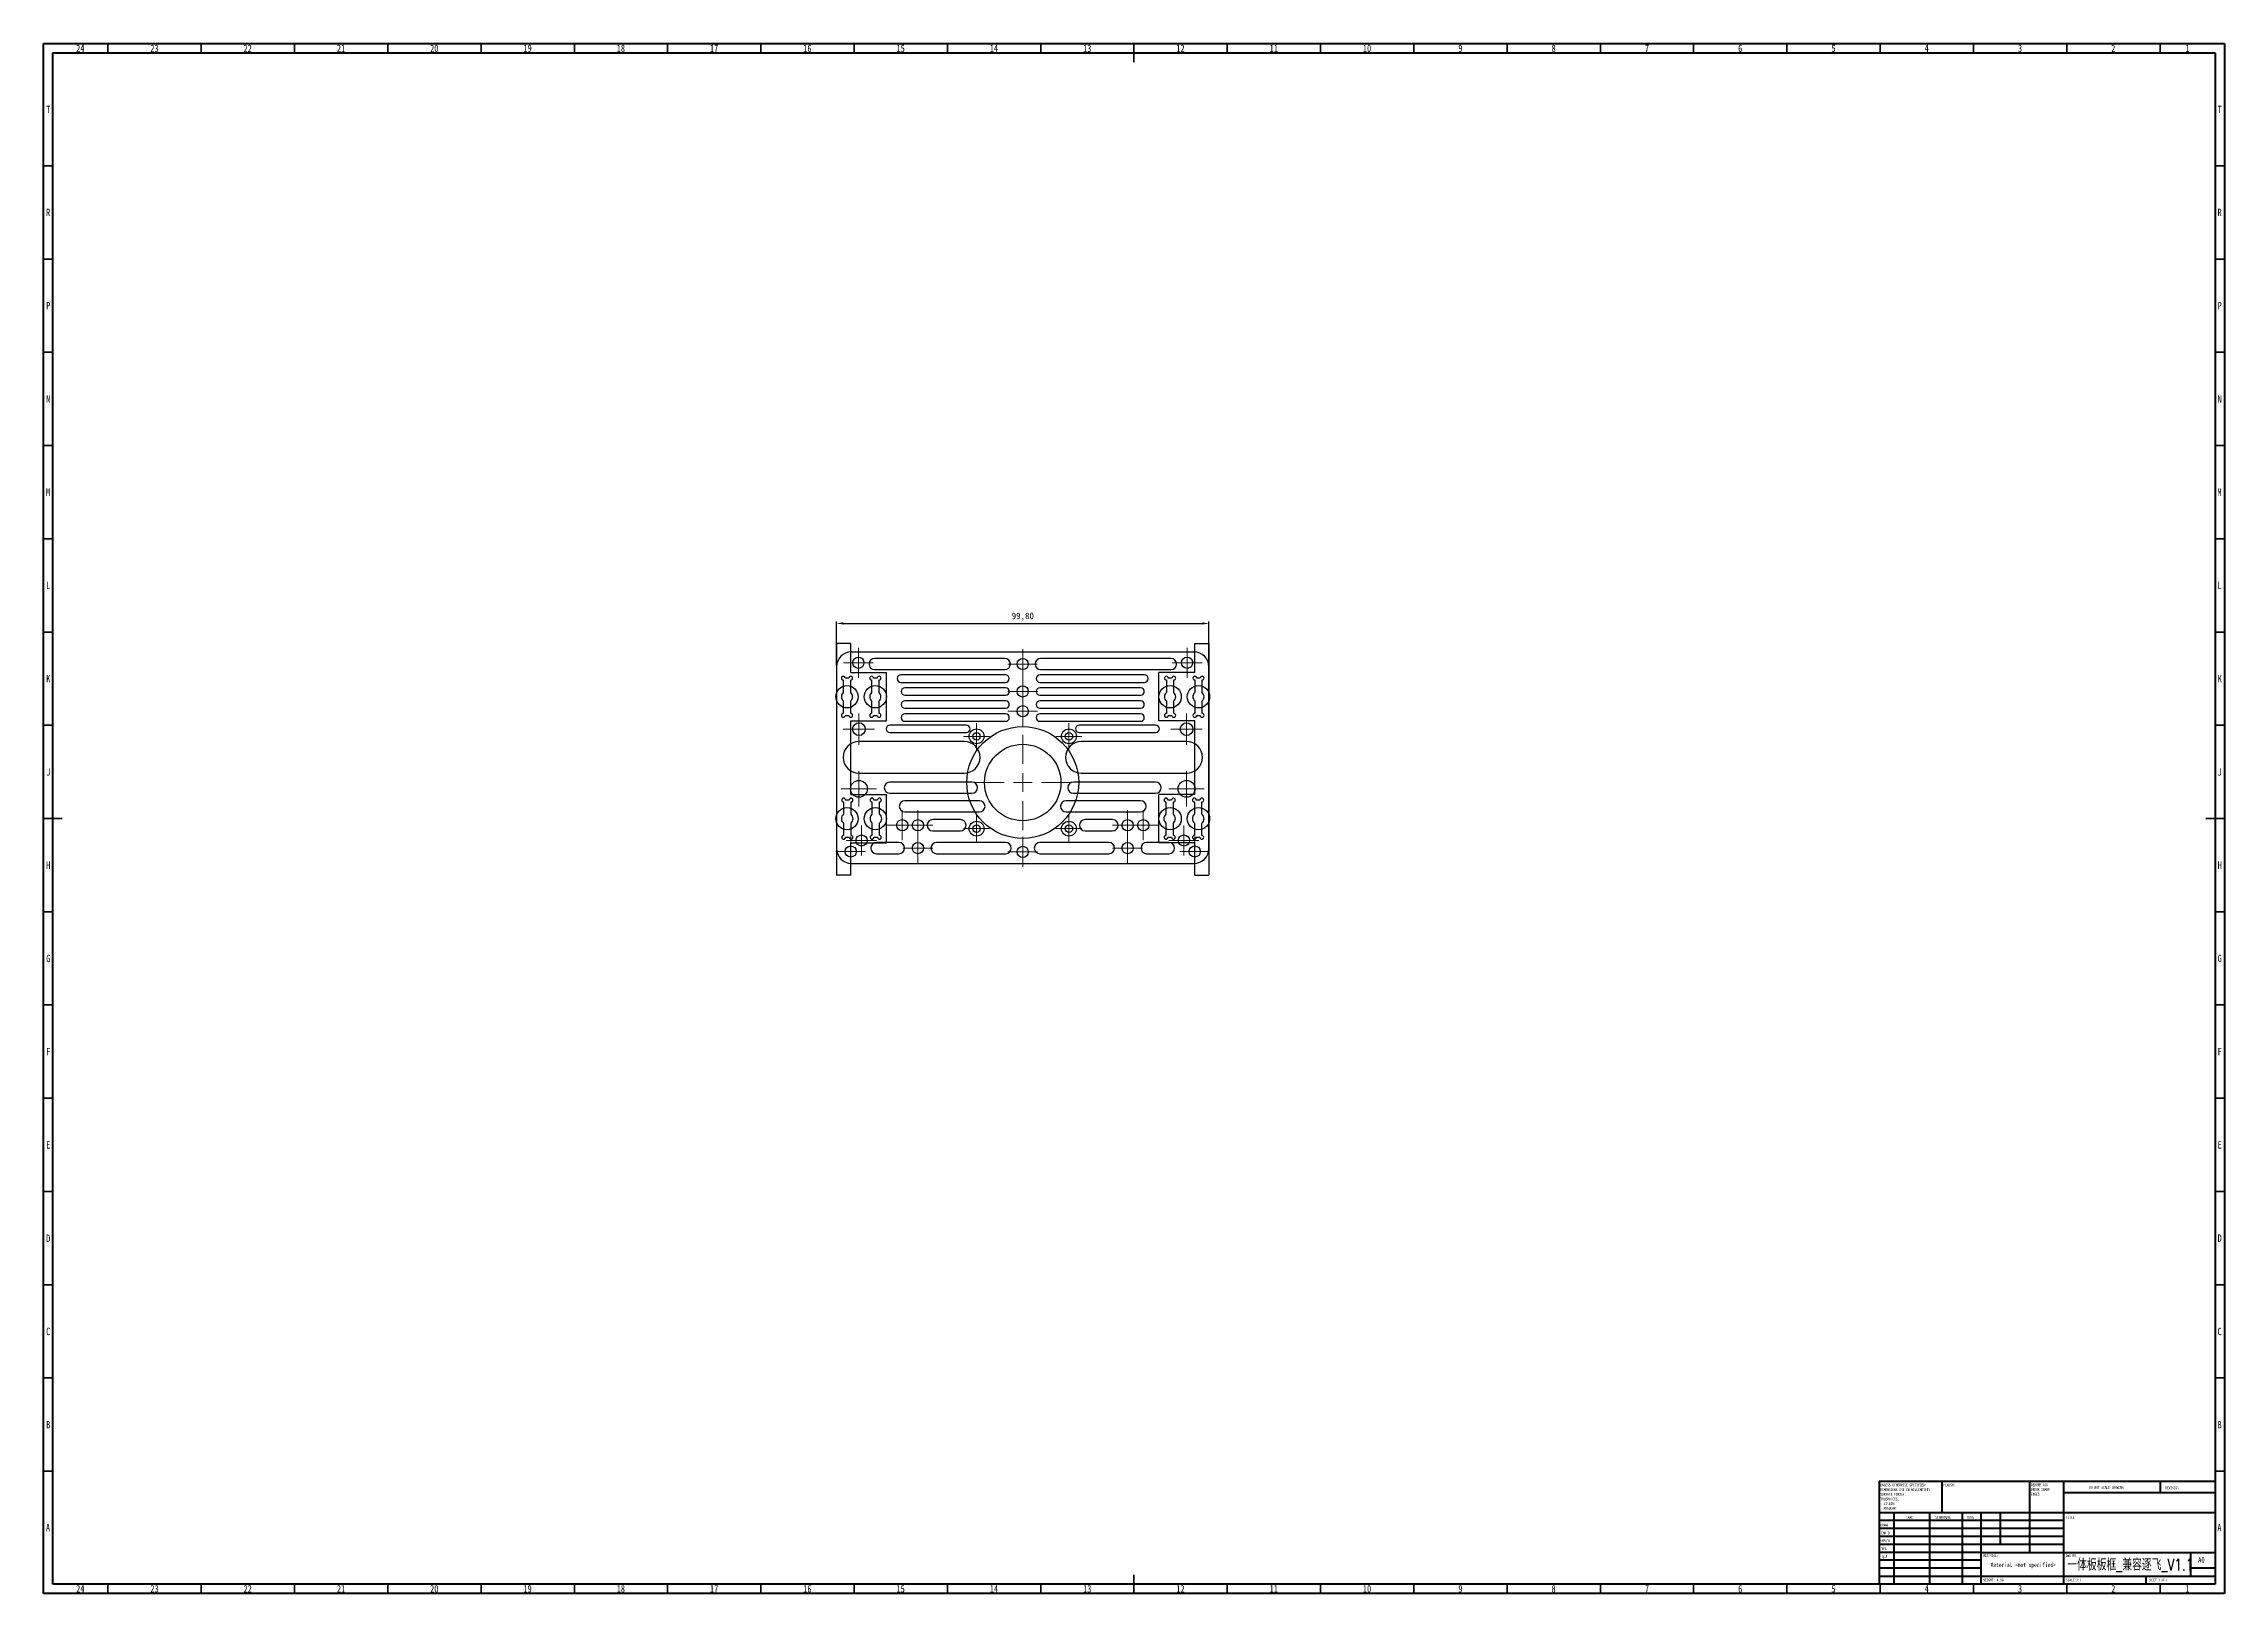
# Model space of a CAD drawing. Header units: millimetres. Extents: x 15 to 1184, y 5 to 836.
import ezdxf

# ---------------------------------------------------------------- set-up
doc = ezdxf.new("R2010")
doc.units = ezdxf.units.MM
doc.header["$PDSIZE"] = -1
for name, color, linetype in [('FORMAT', 4, 'Continuous'), ('功能孔', 60, 'Continuous'), ('功能孔FORMAT', 4, 'Continuous'), ('孔', 50, 'Continuous'), ('安装槽', 40, 'Continuous'), ('标注', 8, 'Continuous'), ('框', 30, 'Continuous'), ('槽', 180, 'Continuous'), ('禁止区', 1, 'Continuous')]:
    doc.layers.add(name, color=color, linetype=linetype)
doc.styles.add('SLDTEXTSTYLE0', font='TXT', dxfattribs={"width": 0.75})
doc.styles.add('SLDTEXTSTYLE1', font='TXT', dxfattribs={"width": 0.686449})
doc.styles.add('SLDTEXTSTYLE2', font='TXT', dxfattribs={"width": 0.6875})
doc.styles.add('SLDTEXTSTYLE3', font='TXT', dxfattribs={"width": 0.75, "bigfont": 'bigfont'})
doc.dimstyles.new('ISO-25', dxfattribs={"dimtxt": 2.5, "dimasz": 2.5, "dimexe": 1.25, "dimexo": 0.625, "dimtad": 1, "dimtxsty": 'Standard', "dimcen": 2.5, "dimadec": 0, "dimazin": 0, "dimtfac": 1, "dimtmove": 0, "dimatfit": 3, "dimfxl": 1, "dimarcsym": 0})

# ---------------------------------------------------------------- blocks, each defined once
blk = doc.blocks.new('SW_NOTE_0')
at = {"color": 0, "linetype": 'Continuous', "lineweight": 0, "char_height": 1.5, "attachment_point": 1, "style": 'SLDTEXTSTYLE0'}
for s, insert in [('UNLESS OTHERWISE SPECIFIED:', (0, 1.9)), ('TOLERANCES:', (0, -5.6)), ('DIMENSIONS ARE IN MILLIMETERS', (0, -0.6)), ('SURFACE FINISH:', (0, -3.1)), ('ANGULAR:', (1.7, -10.6)), ('LINEAR:', (1.7, -8.1))]:
    blk.add_mtext(s, dxfattribs=dict(at, insert=insert))
blk = doc.blocks.new('SW_NOTE_0_1')
at = {"color": 0, "linetype": 'Continuous', "lineweight": 0, "char_height": 1.5, "attachment_point": 1, "style": 'SLDTEXTSTYLE0'}
for s, insert in [('DEBURR AND', (0, 1.9)), ('BREAK SHARP', (0, -0.6)), ('EDGES', (0, -3.1))]:
    blk.add_mtext(s, dxfattribs=dict(at, insert=insert))
blk = doc.blocks.new('SW_CENTERMARKSYMBOL_0')
at = {"color": 0, "linetype": 'Continuous', "lineweight": 18}
for p, q in [((0, 10), (0, 25.5)), ((-10, 0), (-25.5, 0)), ((0, 0), (-5, 0)), ((0, 0), (0, 5)), ((0, 0), (0, -5)), ((0, 0), (5, 0)), ((10, 0), (25.5, 0)), ((0, -10), (0, -25.5))]:
    blk.add_line(p, q, dxfattribs=at)
blk = doc.blocks.new('SW_CENTERMARKSYMBOL_1')
at = {"color": 0, "linetype": 'Continuous', "lineweight": 18}
for p, q in [((-5, 0), (-7, 0)), ((0, 0), (-5, 0)), ((0, 5), (0, 7)), ((0, 0), (0, 5)), ((0, 0), (0, -5)), ((0, 0), (5, 0)), ((5, 0), (7, 0)), ((0, -5), (0, -7))]:
    blk.add_line(p, q, dxfattribs=at)
blk = doc.blocks.new('SW_CENTERMARKSYMBOL_2')
at = {"color": 0, "linetype": 'Continuous', "lineweight": 18}
for p, q in [((-5, 0), (-7, 0)), ((0, 0), (-5, 0)), ((0, 5), (0, 7)), ((0, 0), (0, 5)), ((0, 0), (0, -5)), ((0, 0), (5, 0)), ((5, 0), (7, 0)), ((0, -5), (0, -7))]:
    blk.add_line(p, q, dxfattribs=at)
blk = doc.blocks.new('SW_CENTERMARKSYMBOL_3')
at = {"color": 0, "linetype": 'Continuous', "lineweight": 18}
for p, q in [((-5, 0), (-7, 0)), ((0, 0), (-5, 0)), ((0, 5), (0, 7)), ((0, 0), (0, 5)), ((0, 0), (0, -5)), ((0, 0), (5, 0)), ((5, 0), (7, 0)), ((0, -5), (0, -7))]:
    blk.add_line(p, q, dxfattribs=at)
blk = doc.blocks.new('SW_CENTERMARKSYMBOL_4')
at = {"color": 0, "linetype": 'Continuous', "lineweight": 18}
for p, q in [((-5, 0), (-7, 0)), ((0, 0), (-5, 0)), ((0, 5), (0, 7)), ((0, 0), (0, 5)), ((0, 0), (0, -5)), ((0, 0), (5, 0)), ((5, 0), (7, 0)), ((0, -5), (0, -7))]:
    blk.add_line(p, q, dxfattribs=at)
blk = doc.blocks.new('SW_CENTERMARKSYMBOL_5')
at = {"color": 0, "linetype": 'Continuous', "lineweight": 18}
for p, q in [((-5, 0), (-8, 0)), ((0, 0), (-5, 0)), ((0, 5), (0, 8)), ((0, 0), (0, 5)), ((0, 0), (0, -5)), ((0, 0), (5, 0)), ((5, 0), (8, 0)), ((0, -5), (0, -8))]:
    blk.add_line(p, q, dxfattribs=at)
blk = doc.blocks.new('SW_CENTERMARKSYMBOL_6')
at = {"color": 0, "linetype": 'Continuous', "lineweight": 18}
for p, q in [((-5, 0), (-8, 0)), ((0, 0), (-5, 0)), ((0, 5), (0, 8)), ((0, 0), (0, 5)), ((0, 0), (0, -5)), ((0, 0), (5, 0)), ((5, 0), (8, 0)), ((0, -5), (0, -8))]:
    blk.add_line(p, q, dxfattribs=at)
blk = doc.blocks.new('SW_CENTERMARKSYMBOL_7')
at = {"color": 0, "linetype": 'Continuous', "lineweight": 18}
for p, q in [((-5, 0), (-8, 0)), ((0, 0), (-5, 0)), ((0, 5), (0, 8)), ((0, 0), (0, 5)), ((0, 0), (0, -5)), ((0, 0), (5, 0)), ((5, 0), (8, 0)), ((0, -5), (0, -8))]:
    blk.add_line(p, q, dxfattribs=at)
blk = doc.blocks.new('SW_CENTERMARKSYMBOL_8')
at = {"color": 0, "linetype": 'Continuous', "lineweight": 18}
for p, q in [((-5, 0), (-8, 0)), ((0, 0), (-5, 0)), ((0, 5), (0, 8)), ((0, 0), (0, 5)), ((0, 0), (0, -5)), ((0, 0), (5, 0)), ((5, 0), (8, 0)), ((0, -5), (0, -8))]:
    blk.add_line(p, q, dxfattribs=at)
blk = doc.blocks.new('SW_CENTERMARKSYMBOL_9')
at = {"color": 0, "linetype": 'Continuous', "lineweight": 18}
for p, q in [((-5, 0), (-8, 0)), ((0, 0), (-5, 0)), ((0, 5), (0, 8)), ((0, 0), (0, 5)), ((0, 0), (0, -5)), ((0, 0), (5, 0)), ((5, 0), (8, 0)), ((0, -5), (0, -8))]:
    blk.add_line(p, q, dxfattribs=at)
blk = doc.blocks.new('SW_CENTERMARKSYMBOL_10')
at = {"color": 0, "linetype": 'Continuous', "lineweight": 18}
for p, q in [((-5, 0), (-8, 0)), ((0, 0), (-5, 0)), ((0, 5), (0, 8)), ((0, 0), (0, 5)), ((0, 0), (0, -5)), ((0, 0), (5, 0)), ((5, 0), (8, 0)), ((0, -5), (0, -8))]:
    blk.add_line(p, q, dxfattribs=at)
blk = doc.blocks.new('SW_CENTERMARKSYMBOL_11')
at = {"color": 0, "linetype": 'Continuous', "lineweight": 18}
for p, q in [((-5, 0), (-8, 0)), ((0, 0), (-5, 0)), ((0, 5), (0, 8)), ((0, 0), (0, 5)), ((0, 0), (0, -5)), ((0, 0), (5, 0)), ((5, 0), (8, 0)), ((0, -5), (0, -8))]:
    blk.add_line(p, q, dxfattribs=at)
blk = doc.blocks.new('SW_CENTERMARKSYMBOL_12')
at = {"color": 0, "linetype": 'Continuous', "lineweight": 18}
for p, q in [((-5, 0), (-8, 0)), ((0, 0), (-5, 0)), ((0, 5), (0, 8)), ((0, 0), (0, 5)), ((0, 0), (0, -5)), ((0, 0), (5, 0)), ((5, 0), (8, 0)), ((0, -5), (0, -8))]:
    blk.add_line(p, q, dxfattribs=at)
blk = doc.blocks.new('SW_CENTERMARKSYMBOL_13')
at = {"color": 0, "linetype": 'Continuous', "lineweight": 18}
for p, q in [((-5, 0), (-8, 0)), ((0, 0), (-5, 0)), ((0, 5), (0, 8)), ((0, 0), (0, 5)), ((0, 0), (0, -5)), ((0, 0), (5, 0)), ((5, 0), (8, 0)), ((0, -5), (0, -8))]:
    blk.add_line(p, q, dxfattribs=at)
blk = doc.blocks.new('SW_CENTERMARKSYMBOL_14')
at = {"color": 0, "linetype": 'Continuous', "lineweight": 18}
for p, q in [((-5, 0), (-8, 0)), ((0, 0), (-5, 0)), ((0, 5), (0, 8)), ((0, 0), (0, 5)), ((0, 0), (0, -5)), ((0, 0), (5, 0)), ((5, 0), (8, 0)), ((0, -5), (0, -8))]:
    blk.add_line(p, q, dxfattribs=at)
blk = doc.blocks.new('SW_CENTERMARKSYMBOL_15')
at = {"color": 0, "linetype": 'Continuous', "lineweight": 18}
for p, q in [((-5, 0), (-9.5, 0)), ((0, 0), (-5, 0)), ((0, 5), (0, 9.5)), ((0, 0), (0, 5)), ((0, 0), (0, -5)), ((0, 0), (5, 0)), ((5, 0), (9.5, 0)), ((0, -5), (0, -9.5))]:
    blk.add_line(p, q, dxfattribs=at)
blk = doc.blocks.new('SW_CENTERMARKSYMBOL_16')
at = {"color": 0, "linetype": 'Continuous', "lineweight": 18}
for p, q in [((-5, 0), (-9.5, 0)), ((0, 0), (-5, 0)), ((0, 5), (0, 9.5)), ((0, 0), (0, 5)), ((0, 0), (0, -5)), ((0, 0), (5, 0)), ((5, 0), (9.5, 0)), ((0, -5), (0, -9.5))]:
    blk.add_line(p, q, dxfattribs=at)
blk = doc.blocks.new('SW_CENTERMARKSYMBOL_17')
at = {"color": 0, "linetype": 'Continuous', "lineweight": 18}
for p, q in [((-5, 0), (-8, 0)), ((0, 0), (-5, 0)), ((0, 5), (0, 8)), ((0, 0), (0, 5)), ((0, 0), (0, -5)), ((0, 0), (5, 0)), ((5, 0), (8, 0)), ((0, -5), (0, -8))]:
    blk.add_line(p, q, dxfattribs=at)
blk = doc.blocks.new('SW_CENTERMARKSYMBOL_18')
at = {"color": 0, "linetype": 'Continuous', "lineweight": 18}
for p, q in [((-5, 0), (-8, 0)), ((0, 0), (-5, 0)), ((0, 5), (0, 8)), ((0, 0), (0, 5)), ((0, 0), (0, -5)), ((0, 0), (5, 0)), ((5, 0), (8, 0)), ((0, -5), (0, -8))]:
    blk.add_line(p, q, dxfattribs=at)
blk = doc.blocks.new('SW_CENTERMARKSYMBOL_19')
at = {"color": 0, "linetype": 'Continuous', "lineweight": 18}
for p, q in [((-5, 0), (-8, 0)), ((0, 0), (-5, 0)), ((0, 5), (0, 8)), ((0, 0), (0, 5)), ((0, 0), (0, -5)), ((0, 0), (5, 0)), ((5, 0), (8, 0)), ((0, -5), (0, -8))]:
    blk.add_line(p, q, dxfattribs=at)
blk = doc.blocks.new('SW_CENTERMARKSYMBOL_20')
at = {"color": 0, "linetype": 'Continuous', "lineweight": 18}
for p, q in [((-5, 0), (-8, 0)), ((0, 0), (-5, 0)), ((0, 5), (0, 8)), ((0, 0), (0, 5)), ((0, 0), (0, -5)), ((0, 0), (5, 0)), ((5, 0), (8, 0)), ((0, -5), (0, -8))]:
    blk.add_line(p, q, dxfattribs=at)
blk = doc.blocks.new('SW_CENTERMARKSYMBOL_21')
at = {"color": 0, "linetype": 'Continuous', "lineweight": 18}
for p, q in [((-5, 0), (-8, 0)), ((0, 0), (-5, 0)), ((0, 5), (0, 8)), ((0, 0), (0, 5)), ((0, 0), (0, -5)), ((0, 0), (5, 0)), ((5, 0), (8, 0)), ((0, -5), (0, -8))]:
    blk.add_line(p, q, dxfattribs=at)
blk = doc.blocks.new('SW_CENTERMARKSYMBOL_22')
at = {"color": 0, "linetype": 'Continuous', "lineweight": 18}
for p, q in [((-5, 0), (-8.4, 0)), ((0, 0), (-5, 0)), ((0, 5), (0, 8.4)), ((0, 0), (0, 5)), ((0, 0), (0, -5)), ((0, 0), (5, 0)), ((5, 0), (8.4, 0)), ((0, -5), (0, -8.4))]:
    blk.add_line(p, q, dxfattribs=at)
blk = doc.blocks.new('SW_CENTERMARKSYMBOL_23')
at = {"color": 0, "linetype": 'Continuous', "lineweight": 18}
for p, q in [((-5, 0), (-8.4, 0)), ((0, 0), (-5, 0)), ((0, 5), (0, 8.4)), ((0, 0), (0, 5)), ((0, 0), (0, -5)), ((0, 0), (5, 0)), ((5, 0), (8.4, 0)), ((0, -5), (0, -8.4))]:
    blk.add_line(p, q, dxfattribs=at)
blk = doc.blocks.new('SW_CENTERMARKSYMBOL_24')
at = {"color": 0, "linetype": 'Continuous', "lineweight": 18}
for p, q in [((-5, 0), (-8, 0)), ((0, 0), (-5, 0)), ((0, 5), (0, 8)), ((0, 0), (0, 5)), ((0, 0), (0, -5)), ((0, 0), (5, 0)), ((5, 0), (8, 0)), ((0, -5), (0, -8))]:
    blk.add_line(p, q, dxfattribs=at)
blk = doc.blocks.new('*D32')
at = {"layer": 'Defpoints', "color": 0, "transparency": 16777216}
for p in [(639.7, 525.1), (440.1, 501.8), (639.7, 501.8)]:
    blk.add_point(p, dxfattribs=at)
at = {"layer": '标注', "color": 0, "lineweight": -2, "transparency": 16777216}
for p, q in [((440.1, 502.8), (440.1, 526.1)), ((639.7, 502.8), (639.7, 526.1)), ((443.6, 525.1), (636.1, 525.1))]:
    blk.add_line(p, q, dxfattribs=at)
at = {"layer": '标注', "color": 0, "transparency": 16777216}
for points in [[(443.6, 525.7), (443.6, 524.5), (440.1, 525.1)], [(636.1, 525.7), (636.1, 524.5), (639.7, 525.1)]]:
    blk.add_solid(points, dxfattribs=at)
at = {"layer": '标注', "color": 0, "transparency": 16777216, "insert": (539.9, 528.7), "char_height": 3.5, "attachment_point": 5}
blk.add_mtext('99,80', dxfattribs=at)

msp = doc.modelspace()

# ---------------------------------------------------------------- linework, layer by layer
at = {"color": 7, "linetype": 'Continuous', "lineweight": 70}
for p, q in [((15, 5), (15, 836)), ((15, 836), (1184, 836)), ((20, 10), (20, 831)), ((20, 831), (1179, 831)), ((1179, 831), (1179, 10)), ((1184, 836), (1184, 5)), ((1184, 5), (15, 5)), ((1179, 10), (20, 10))]:
    msp.add_line(p, q, dxfattribs=at)
at = {"color": 7, "linetype": 'Continuous', "lineweight": 35}
for p, q in [((49.5, 831), (49.5, 836)), ((99.5, 831), (99.5, 836)), ((149.5, 831), (149.5, 836)), ((199.5, 831), (199.5, 836)), ((249.5, 831), (249.5, 836)), ((299.5, 831), (299.5, 836)), ((349.5, 831), (349.5, 836)), ((399.5, 831), (399.5, 836)), ((449.5, 831), (449.5, 836)), ((499.5, 831), (499.5, 836)), ((549.5, 831), (549.5, 836)), ((599.5, 836), (599.5, 826)), ((599.5, 831), (599.5, 836)), ((649.5, 831), (649.5, 836)), ((699.5, 831), (699.5, 836)), ((749.5, 831), (749.5, 836)), ((799.5, 831), (799.5, 836)), ((849.5, 831), (849.5, 836)), ((899.5, 831), (899.5, 836)), ((949.5, 831), (949.5, 836)), ((999.5, 831), (999.5, 836)), ((1049.5, 831), (1049.5, 836)), ((1099.5, 831), (1099.5, 836)), ((1149.5, 831), (1149.5, 836)), ((20, 770.5), (15, 770.5)), ((1179, 770.5), (1184, 770.5)), ((20, 720.5), (15, 720.5)), ((1179, 720.5), (1184, 720.5)), ((20, 670.5), (15, 670.5)), ((1179, 670.5), (1184, 670.5)), ((20, 620.5), (15, 620.5)), ((1179, 620.5), (1184, 620.5)), ((20, 570.5), (15, 570.5)), ((1179, 570.5), (1184, 570.5)), ((20, 520.5), (15, 520.5)), ((1179, 520.5), (1184, 520.5)), ((20, 470.5), (15, 470.5)), ((1179, 470.5), (1184, 470.5)), ((15, 420.5), (25, 420.5)), ((20, 420.5), (15, 420.5)), ((1184, 420.5), (1174, 420.5)), ((1179, 420.5), (1184, 420.5)), ((20, 370.5), (15, 370.5)), ((1179, 370.5), (1184, 370.5)), ((20, 320.5), (15, 320.5)), ((1179, 320.5), (1184, 320.5)), ((20, 270.5), (15, 270.5)), ((1179, 270.5), (1184, 270.5)), ((20, 220.5), (15, 220.5)), ((1179, 220.5), (1184, 220.5)), ((20, 170.5), (15, 170.5)), ((1179, 170.5), (1184, 170.5)), ((20, 120.5), (15, 120.5)), ((1179, 120.5), (1184, 120.5)), ((20, 70.5), (15, 70.5)), ((1179, 70.5), (1184, 70.5)), ((599.5, 5), (599.5, 15)), ((49.5, 10), (49.5, 5)), ((99.5, 10), (99.5, 5)), ((149.5, 10), (149.5, 5)), ((199.5, 10), (199.5, 5)), ((249.5, 10), (249.5, 5)), ((299.5, 10), (299.5, 5)), ((349.5, 10), (349.5, 5)), ((399.5, 10), (399.5, 5)), ((449.5, 10), (449.5, 5)), ((499.5, 10), (499.5, 5)), ((549.5, 10), (549.5, 5)), ((599.5, 10), (599.5, 5)), ((649.5, 10), (649.5, 5)), ((699.5, 10), (699.5, 5)), ((749.5, 10), (749.5, 5)), ((799.5, 10), (799.5, 5)), ((849.5, 10), (849.5, 5)), ((899.5, 10), (899.5, 5)), ((949.5, 10), (949.5, 5)), ((999.5, 10), (999.5, 5)), ((1049.5, 10), (1049.5, 5)), ((1099.5, 10), (1099.5, 5)), ((1149.5, 10), (1149.5, 5))]:
    msp.add_line(p, q, dxfattribs=at)
at = {"color": 7, "linetype": 'Continuous', "lineweight": 50}
for p, q in [((999, 65.25), (1179, 65.25)), ((999, 65.25), (999, 10)), ((1032.8, 48.25), (1032.8, 65.25)), ((1079.6, 65.25), (1079.6, 27)), ((1097.8, 65.25), (1097.8, 10)), ((1179, 58.875), (1097.8, 58.875)), ((1149.8, 58.875), (1149.8, 65.25)), ((1179, 48.25), (999, 48.25)), ((1006.8, 48.25), (1006.8, 10)), ((1025.991, 48.25), (1025.991, 10)), ((1043.399, 48.25), (1043.399, 10)), ((1053.6, 10), (1053.6, 48.25)), ((1064, 31.25), (1064, 48.25)), ((1097.8, 44), (999, 44)), ((1097.8, 39.75), (999, 39.75)), ((1097.8, 35.5), (999, 35.5)), ((1097.8, 31.25), (999, 31.25)), ((1053.6, 27), (999, 27)), ((1053.6, 27), (1179, 27)), ((1166, 14.25), (1166, 27)), ((1053.6, 22.75), (999, 22.75)), ((1053.6, 18.5), (999, 18.5)), ((999, 14.25), (1179, 14.25)), ((1142, 10), (1142, 14.25)), ((1179, 18.5), (1166, 18.5))]:
    msp.add_line(p, q, dxfattribs=at)
at = {"layer": '功能孔', "linetype": 'Continuous', "lineweight": 25}
for centre, radius in [((515.104, 464.548), 2), ((539.853, 439.799), 20.5), ((564.602, 464.548), 2), ((515.104, 415.05), 2), ((564.602, 415.05), 2)]:
    msp.add_circle(centre, radius, dxfattribs=at)
at = {"layer": '孔', "linetype": 'Continuous', "lineweight": 25}
for centre, radius in [((451.753, 504.005), 3), ((539.853, 503.305), 3), ((627.953, 504.005), 3), ((539.853, 488.605), 3), ((539.853, 478.005), 3), ((452.053, 468.405), 3.4), ((627.653, 468.405), 3.4), ((452.053, 436.405), 4.5), ((627.653, 436.405), 4.5), ((453.453, 408.705), 3), ((475.253, 416.905), 3), ((483.653, 416.905), 3), ((596.053, 416.905), 3), ((604.453, 416.905), 3), ((626.253, 408.705), 3), ((447.653, 402.805), 3), ((483.653, 404.605), 3), ((539.853, 402.605), 3), ((596.053, 404.605), 3), ((632.053, 402.805), 3)]:
    msp.add_circle(centre, radius, dxfattribs=at)
at = {"layer": '安装槽', "linetype": 'Continuous', "lineweight": 25}
for p, q in [((443.653, 494.805), (443.653, 488.041)), ((446.653, 495.805), (444.653, 495.805)), ((447.653, 488.041), (447.653, 494.805)), ((458.853, 494.799), (458.853, 488.035)), ((461.853, 495.799), (459.853, 495.799)), ((462.853, 488.035), (462.853, 494.799)), ((616.853, 494.799), (616.853, 488.035)), ((619.853, 495.799), (617.853, 495.799)), ((620.853, 488.035), (620.853, 494.799)), ((632.053, 494.805), (632.053, 488.041)), ((635.053, 495.805), (633.053, 495.805)), ((636.053, 488.041), (636.053, 494.805)), ((443.653, 483.568), (443.653, 476.805)), ((447.653, 476.805), (447.653, 483.568)), ((458.853, 483.562), (458.853, 476.799)), ((462.853, 476.799), (462.853, 483.562)), ((616.853, 483.562), (616.853, 476.799)), ((620.853, 476.799), (620.853, 483.562)), ((632.053, 483.568), (632.053, 476.805)), ((636.053, 476.805), (636.053, 483.568)), ((444.653, 475.805), (446.653, 475.805)), ((459.853, 475.799), (461.853, 475.799)), ((617.853, 475.799), (619.853, 475.799)), ((633.053, 475.805), (635.053, 475.805)), ((443.853, 429.405), (443.853, 422.805)), ((446.853, 430.405), (444.853, 430.405)), ((447.853, 422.805), (447.853, 429.405)), ((459.053, 429.405), (459.053, 422.805)), ((462.053, 430.405), (460.053, 430.405)), ((463.053, 422.805), (463.053, 429.405)), ((616.653, 429.405), (616.653, 422.805)), ((619.653, 430.405), (617.653, 430.405)), ((620.653, 422.805), (620.653, 429.405)), ((631.853, 429.405), (631.853, 422.805)), ((634.853, 430.405), (632.853, 430.405)), ((635.853, 422.805), (635.853, 429.405)), ((443.853, 418.005), (443.853, 411.405)), ((444.853, 410.405), (446.853, 410.405)), ((447.853, 411.405), (447.853, 418.005)), ((459.053, 418.005), (459.053, 411.405)), ((460.053, 410.405), (462.053, 410.405)), ((463.053, 411.405), (463.053, 418.005)), ((616.653, 418.005), (616.653, 411.405)), ((617.653, 410.405), (619.653, 410.405)), ((620.653, 411.405), (620.653, 418.005)), ((631.853, 418.005), (631.853, 411.405)), ((632.853, 410.405), (634.853, 410.405)), ((635.853, 411.405), (635.853, 418.005))]:
    msp.add_line(p, q, dxfattribs=at)
for centre, radius, start, end in [((443.653, 495.805), 1, 0, 270), ((447.653, 495.805), 1, 270, 180), ((458.853, 495.799), 1, 0, 270), ((462.853, 495.799), 1, 270, 180), ((616.853, 495.799), 1, 0, 270), ((620.853, 495.799), 1, 270, 180), ((632.053, 495.805), 1, 0, 270), ((636.053, 495.805), 1, 270, 180), ((445.653, 485.805), 3, 131.810315, 228.189685), ((445.653, 485.805), 3, 311.810315, 48.189685), ((460.853, 485.799), 3, 131.810315, 228.189685), ((460.853, 485.799), 3, 311.810315, 48.189685), ((618.853, 485.799), 3, 131.810315, 228.189685), ((618.853, 485.799), 3, 311.810315, 48.189685), ((634.053, 485.805), 3, 131.810315, 228.189685), ((634.053, 485.805), 3, 311.810315, 48.189685), ((443.653, 475.805), 1, 90, 0), ((447.653, 475.805), 1, 180, 90), ((458.853, 475.799), 1, 90, 0), ((462.853, 475.799), 1, 180, 90), ((616.853, 475.799), 1, 90, 0), ((620.853, 475.799), 1, 180, 90), ((632.053, 475.805), 1, 90, 0), ((636.053, 475.805), 1, 180, 90), ((445.653, 420.405), 3, 126.869898, 233.130102), ((443.853, 430.405), 1, 0, 270), ((447.853, 430.405), 1, 270, 180), ((445.653, 420.405), 3.256, 312.510447, 47.489553), ((461.253, 420.405), 3.256, 132.510447, 227.489553), ((459.053, 430.405), 1, 0, 270), ((463.053, 430.405), 1, 270, 180), ((461.253, 420.405), 3, 306.869898, 53.130102), ((618.453, 420.405), 3, 126.869898, 233.130102), ((616.653, 430.405), 1, 0, 270), ((620.653, 430.405), 1, 270, 180), ((618.453, 420.405), 3.256, 312.510447, 47.489553), ((634.053, 420.405), 3.256, 132.510447, 227.489553), ((631.853, 430.405), 1, 0, 270), ((635.853, 430.405), 1, 270, 180), ((634.053, 420.405), 3, 306.869898, 53.130102), ((443.853, 410.405), 1, 90, 0), ((447.853, 410.405), 1, 180, 90), ((459.053, 410.405), 1, 90, 0), ((463.053, 410.405), 1, 180, 90), ((616.653, 410.405), 1, 90, 0), ((620.653, 410.405), 1, 180, 90), ((631.853, 410.405), 1, 90, 0), ((635.853, 410.405), 1, 180, 90)]:
    msp.add_arc(centre, radius, start, end, dxfattribs=at)
at = {"layer": '框'}
for p, q in [((448.053, 509.805), (631.653, 509.805)), ((448.053, 396.405), (631.653, 396.405))]:
    msp.add_line(p, q, dxfattribs=at)
at = {"layer": '框', "linetype": 'Continuous', "lineweight": 25}
for p, q in [((440.053, 501.805), (440.053, 404.405)), ((639.653, 404.405), (639.653, 501.805))]:
    msp.add_line(p, q, dxfattribs=at)
for centre, start, end in [((448.053, 501.805), 90, 180), ((631.653, 501.805), 0, 90), ((448.053, 404.405), 180, 270), ((631.653, 404.405), 270, 0)]:
    msp.add_arc(centre, 8, start, end, dxfattribs=at)
at = {"layer": '槽', "linetype": 'Continuous', "lineweight": 25}
for p, q in [((530.253, 506.305), (460.453, 506.305)), ((619.253, 506.305), (549.453, 506.305)), ((460.453, 500.305), (530.253, 500.305)), ((530.585, 497.505), (474.585, 497.505)), ((474.585, 493.505), (530.585, 493.505)), ((605.121, 497.505), (549.121, 497.505)), ((549.121, 493.505), (605.121, 493.505)), ((549.453, 500.305), (619.253, 500.305)), ((530.67, 490.605), (476.67, 490.605)), ((476.67, 486.605), (530.67, 486.605)), ((530.67, 483.605), (476.67, 483.605)), ((476.67, 479.605), (530.67, 479.605)), ((603.036, 490.605), (549.036, 490.605)), ((549.036, 486.605), (603.036, 486.605)), ((603.036, 483.605), (549.036, 483.605)), ((549.036, 479.605), (603.036, 479.605)), ((509.613, 470.605), (468.613, 470.605)), ((530.67, 476.605), (476.67, 476.605)), ((476.67, 472.605), (530.67, 472.605)), ((603.036, 476.605), (549.036, 476.605)), ((549.036, 472.605), (603.036, 472.605)), ((611.093, 470.605), (570.093, 470.605)), ((508.453, 461.794), (452.053, 461.794)), ((468.613, 466.605), (509.613, 466.605)), ((570.093, 466.605), (611.093, 466.605)), ((627.653, 461.794), (571.253, 461.794)), ((452.053, 444.794), (508.453, 444.794)), ((571.253, 444.794), (627.653, 444.794)), ((512.653, 440.005), (468.653, 440.005)), ((468.653, 434.005), (512.653, 434.005)), ((611.053, 440.005), (567.053, 440.005)), ((567.053, 434.005), (611.053, 434.005)), ((516.653, 430.005), (476.653, 430.005)), ((476.653, 424.005), (516.653, 424.005)), ((603.053, 430.005), (563.053, 430.005)), ((563.053, 424.005), (603.053, 424.005)), ((506.453, 419.905), (491.653, 419.905)), ((491.653, 413.905), (506.453, 413.905)), ((588.053, 419.905), (573.253, 419.905)), ((573.253, 413.905), (588.053, 413.905)), ((473.453, 407.605), (461.453, 407.605)), ((461.453, 401.605), (473.453, 401.605)), ((530.653, 407.605), (493.653, 407.605)), ((493.653, 401.605), (530.653, 401.605)), ((586.053, 407.605), (549.053, 407.605)), ((549.053, 401.605), (586.053, 401.605)), ((618.253, 407.605), (606.253, 407.605)), ((606.253, 401.605), (618.253, 401.605))]:
    msp.add_line(p, q, dxfattribs=at)
for centre, radius, start, end in [((460.453, 503.305), 3, 90, 270), ((530.253, 503.305), 3, 270, 90), ((549.453, 503.305), 3, 90, 270), ((619.253, 503.305), 3, 270, 90), ((474.585, 495.505), 2, 90, 270), ((530.585, 495.505), 2, 270, 90), ((549.121, 495.505), 2, 90, 270), ((605.121, 495.505), 2, 270, 90), ((476.67, 488.605), 2, 90, 270), ((476.67, 481.605), 2, 90, 270), ((530.67, 488.605), 2, 270, 90), ((530.67, 481.605), 2, 270, 90), ((549.036, 488.605), 2, 90, 270), ((549.036, 481.605), 2, 90, 270), ((603.036, 488.605), 2, 270, 90), ((603.036, 481.605), 2, 270, 90), ((468.613, 468.605), 2, 90, 270), ((476.67, 474.605), 2, 90, 270), ((509.613, 468.605), 2, 270, 90), ((530.67, 474.605), 2, 270, 90), ((549.036, 474.605), 2, 90, 270), ((570.093, 468.605), 2, 90, 270), ((603.036, 474.605), 2, 270, 90), ((611.093, 468.605), 2, 270, 90), ((452.053, 453.294), 8.5, 90, 270), ((508.453, 453.294), 8.5, 270, 90), ((571.253, 453.294), 8.5, 90, 270), ((627.653, 453.294), 8.5, 270, 90), ((468.653, 437.005), 3, 90, 270), ((512.653, 437.005), 3, 270, 90), ((567.053, 437.005), 3, 90, 270), ((611.053, 437.005), 3, 270, 90), ((476.653, 427.005), 3, 90, 270), ((516.653, 427.005), 3, 270, 90), ((563.053, 427.005), 3, 90, 270), ((603.053, 427.005), 3, 270, 90), ((491.653, 416.905), 3, 90, 270), ((506.453, 416.905), 3, 270, 90), ((573.253, 416.905), 3, 90, 270), ((588.053, 416.905), 3, 270, 90), ((461.453, 404.605), 3, 90, 270), ((473.453, 404.605), 3, 270, 90), ((493.653, 404.605), 3, 90, 270), ((530.653, 404.605), 3, 270, 90), ((549.053, 404.605), 3, 90, 270), ((586.053, 404.605), 3, 270, 90), ((606.253, 404.605), 3, 90, 270), ((618.253, 404.605), 3, 270, 90)]:
    msp.add_arc(centre, radius, start, end, dxfattribs=at)
at = {"layer": '禁止区'}
for p, q in [((447.653, 514.342), (440.053, 514.342)), ((440.053, 514.342), (440.053, 390.156)), ((447.653, 498.805), (447.653, 514.342)), ((632.053, 498.805), (632.053, 514.342)), ((632.053, 514.342), (639.653, 514.342)), ((639.653, 514.342), (639.653, 390.156)), ((440.053, 498.805), (440.053, 472.805)), ((447.653, 498.805), (466.852, 498.805)), ((466.852, 472.805), (466.852, 498.805)), ((632.053, 498.805), (612.854, 498.805)), ((612.854, 472.805), (612.854, 498.805)), ((447.653, 472.805), (466.852, 472.805)), ((447.653, 433.411), (447.653, 472.805)), ((632.053, 472.805), (612.854, 472.805)), ((632.053, 433.411), (632.053, 472.805)), ((440.053, 433.411), (440.053, 407.411)), ((447.653, 433.411), (466.852, 433.411)), ((466.852, 407.411), (466.852, 433.411)), ((632.053, 433.411), (612.854, 433.411)), ((612.854, 407.411), (612.854, 433.411)), ((447.653, 407.411), (466.852, 407.411)), ((447.653, 390.156), (447.653, 407.411)), ((632.053, 407.411), (612.854, 407.411)), ((632.053, 390.156), (632.053, 407.411)), ((447.653, 390.156), (440.053, 390.156)), ((632.053, 390.156), (639.653, 390.156))]:
    msp.add_line(p, q, dxfattribs=at)
for centre, radius in [((445.653, 485.799), 6), ((460.853, 485.799), 6), ((618.853, 485.799), 6), ((634.053, 485.799), 6), ((539.853, 439.799), 30), ((515.104, 464.548), 4), ((564.602, 464.548), 4), ((445.653, 420.405), 6), ((460.853, 420.405), 6), ((618.853, 420.405), 6), ((634.053, 420.405), 6), ((515.104, 415.05), 4), ((564.602, 415.05), 4)]:
    msp.add_circle(centre, radius, dxfattribs=at)

# ---------------------------------------------------------------- block references
at = {"color": 7, "linetype": 'Continuous', "lineweight": 0}
for name, p in [('SW_NOTE_0', (999.594, 61.987)), ('SW_NOTE_0_1', (1080.309, 62.069))]:
    msp.add_blockref(name, p, dxfattribs=at)
at = {"layer": 'FORMAT', "linetype": 'Continuous', "lineweight": 0}
for name, p in [('SW_CENTERMARKSYMBOL_11', (451.753, 504.005)), ('SW_CENTERMARKSYMBOL_12', (539.853, 503.305)), ('SW_CENTERMARKSYMBOL_24', (627.953, 504.005)), ('SW_CENTERMARKSYMBOL_13', (539.853, 488.605)), ('SW_CENTERMARKSYMBOL_14', (539.853, 478.005)), ('SW_CENTERMARKSYMBOL_22', (452.053, 468.405)), ('SW_CENTERMARKSYMBOL_23', (627.653, 468.405)), ('SW_CENTERMARKSYMBOL_15', (452.053, 436.405)), ('SW_CENTERMARKSYMBOL_16', (627.653, 436.405)), ('SW_CENTERMARKSYMBOL_8', (475.253, 416.905)), ('SW_CENTERMARKSYMBOL_9', (483.653, 416.905)), ('SW_CENTERMARKSYMBOL_17', (596.053, 416.905)), ('SW_CENTERMARKSYMBOL_18', (604.453, 416.905)), ('SW_CENTERMARKSYMBOL_6', (447.653, 402.805)), ('SW_CENTERMARKSYMBOL_7', (453.453, 408.705)), ('SW_CENTERMARKSYMBOL_5', (483.653, 404.605)), ('SW_CENTERMARKSYMBOL_10', (539.853, 402.605)), ('SW_CENTERMARKSYMBOL_21', (596.053, 404.605)), ('SW_CENTERMARKSYMBOL_19', (626.253, 408.705)), ('SW_CENTERMARKSYMBOL_20', (632.053, 402.805))]:
    msp.add_blockref(name, p, dxfattribs=at)
at = {"layer": '功能孔FORMAT', "linetype": 'Continuous', "lineweight": 0}
for name, p in [('SW_CENTERMARKSYMBOL_4', (515.104, 464.548)), ('SW_CENTERMARKSYMBOL_1', (564.602, 464.548)), ('SW_CENTERMARKSYMBOL_0', (539.853, 439.799)), ('SW_CENTERMARKSYMBOL_3', (515.104, 415.05)), ('SW_CENTERMARKSYMBOL_2', (564.602, 415.05))]:
    msp.add_blockref(name, p, dxfattribs=at)

# ---------------------------------------------------------------- texts
at = {"color": 7, "linetype": 'Continuous', "lineweight": 0}
for s, insert, char_height, attachment_point, style in [('24', (34.67, 835.456), 3.9687, 2, 'SLDTEXTSTYLE0'), ('23', (74.42, 835.456), 3.9687, 2, 'SLDTEXTSTYLE0'), ('22', (124.42, 835.456), 3.9687, 2, 'SLDTEXTSTYLE0'), ('21', (174.42, 835.456), 3.9687, 2, 'SLDTEXTSTYLE0'), ('20', (224.42, 835.456), 3.9687, 2, 'SLDTEXTSTYLE0'), ('19', (274.42, 835.456), 3.9687, 2, 'SLDTEXTSTYLE0'), ('18', (324.42, 835.456), 3.9687, 2, 'SLDTEXTSTYLE0'), ('17', (374.42, 835.456), 3.9687, 2, 'SLDTEXTSTYLE0'), ('16', (424.42, 835.456), 3.9687, 2, 'SLDTEXTSTYLE0'), ('15', (474.42, 835.456), 3.9687, 2, 'SLDTEXTSTYLE0'), ('14', (524.42, 835.456), 3.9687, 2, 'SLDTEXTSTYLE0'), ('13', (574.42, 835.456), 3.9687, 2, 'SLDTEXTSTYLE0'), ('12', (624.42, 835.456), 3.9687, 2, 'SLDTEXTSTYLE0'), ('11', (674.42, 835.456), 3.9687, 2, 'SLDTEXTSTYLE0'), ('10', (724.42, 835.456), 3.9687, 2, 'SLDTEXTSTYLE0'), ('9', (774.46, 835.456), 3.969, 2, 'SLDTEXTSTYLE0'), ('8', (824.46, 835.456), 3.969, 2, 'SLDTEXTSTYLE0'), ('7', (874.46, 835.456), 3.969, 2, 'SLDTEXTSTYLE0'), ('6', (924.46, 835.456), 3.969, 2, 'SLDTEXTSTYLE0'), ('5', (974.46, 835.456), 3.969, 2, 'SLDTEXTSTYLE0'), ('4', (1024.46, 835.456), 3.969, 2, 'SLDTEXTSTYLE0'), ('3', (1074.46, 835.456), 3.969, 2, 'SLDTEXTSTYLE0'), ('2', (1124.46, 835.456), 3.969, 2, 'SLDTEXTSTYLE0'), ('1', (1164.21, 835.456), 3.969, 2, 'SLDTEXTSTYLE0'), ('T', (17.488, 802.706), 3.969, 2, 'SLDTEXTSTYLE0'), ('T', (1181.488, 802.706), 3.969, 2, 'SLDTEXTSTYLE0'), ('R', (17.444, 747.456), 3.969, 2, 'SLDTEXTSTYLE0'), ('R', (1181.444, 747.456), 3.969, 2, 'SLDTEXTSTYLE0'), ('P', (17.485, 697.456), 3.969, 2, 'SLDTEXTSTYLE0'), ('P', (1181.485, 697.456), 3.969, 2, 'SLDTEXTSTYLE0'), ('N', (17.464, 647.456), 3.969, 2, 'SLDTEXTSTYLE0'), ('N', (1181.464, 647.456), 3.969, 2, 'SLDTEXTSTYLE0'), ('M', (17.362, 597.456), 3.969, 2, 'SLDTEXTSTYLE0'), ('M', (1181.362, 597.456), 3.969, 2, 'SLDTEXTSTYLE0'), ('L', (17.455, 547.456), 3.969, 2, 'SLDTEXTSTYLE0'), ('L', (1181.455, 547.456), 3.969, 2, 'SLDTEXTSTYLE0'), ('K', (17.489, 497.456), 3.969, 2, 'SLDTEXTSTYLE0'), ('K', (1181.489, 497.456), 3.969, 2, 'SLDTEXTSTYLE0'), ('J', (17.465, 447.456), 3.969, 2, 'SLDTEXTSTYLE0'), ('J', (1181.465, 447.456), 3.969, 2, 'SLDTEXTSTYLE0'), ('H', (17.49, 397.456), 3.969, 2, 'SLDTEXTSTYLE0'), ('H', (1181.49, 397.456), 3.969, 2, 'SLDTEXTSTYLE0'), ('G', (17.487, 347.456), 3.969, 2, 'SLDTEXTSTYLE0'), ('G', (1181.487, 347.456), 3.969, 2, 'SLDTEXTSTYLE0'), ('F', (17.458, 297.456), 3.969, 2, 'SLDTEXTSTYLE0'), ('F', (1181.458, 297.456), 3.969, 2, 'SLDTEXTSTYLE0'), ('E', (17.508, 247.456), 3.969, 2, 'SLDTEXTSTYLE0'), ('E', (1181.508, 247.456), 3.969, 2, 'SLDTEXTSTYLE0'), ('D', (17.453, 197.456), 3.969, 2, 'SLDTEXTSTYLE0'), ('D', (1181.453, 197.456), 3.969, 2, 'SLDTEXTSTYLE0'), ('C', (17.459, 147.456), 3.969, 2, 'SLDTEXTSTYLE0'), ('C', (1181.459, 147.456), 3.969, 2, 'SLDTEXTSTYLE0'), ('B', (17.471, 97.456), 3.969, 2, 'SLDTEXTSTYLE0'), ('B', (1181.471, 97.456), 3.969, 2, 'SLDTEXTSTYLE0'), ('FINISH:', (1033.371, 63.919), 1.5, 1, 'SLDTEXTSTYLE0'), ('DO NOT SCALE DRAWING', (1111.615, 62.533), 1.5, 1, 'SLDTEXTSTYLE0'), ('REVISION', (1152.328, 62.335), 1.5, 1, 'SLDTEXTSTYLE0'), ('A', (17.34, 42.206), 3.969, 2, 'SLDTEXTSTYLE0'), ('DRAWN', (999.643, 42.385), 1.5, 1, 'SLDTEXTSTYLE1'), ("CHK'D", (999.939, 38.162), 1.5, 1, 'SLDTEXTSTYLE0'), ('NAME', (1013.322, 46.501), 1.5, 1, 'SLDTEXTSTYLE0'), ('SIGNATURE', (1029.034, 46.562), 1.5, 1, 'SLDTEXTSTYLE0'), ('DATE', (1046.215, 46.576), 1.5, 1, 'SLDTEXTSTYLE0'), ('TITLE:', (1099.09, 46.576), 1.5, 1, 'SLDTEXTSTYLE0'), ('A', (1181.34, 42.206), 3.969, 2, 'SLDTEXTSTYLE0'), ("APPV'D", (999.402, 34.066), 1.5, 1, 'SLDTEXTSTYLE0'), ('MFG', (1000.124, 29.716), 1.5, 1, 'SLDTEXTSTYLE0'), ('Q.A', (1000.509, 25.505), 1.5, 1, 'SLDTEXTSTYLE0'), ('MATERIAL:', (1054.646, 25.986), 1.5, 1, 'SLDTEXTSTYLE0'), ('DWG NO.', (1098.953, 25.986), 1.5, 1, 'SLDTEXTSTYLE0'), ('一体板板框_兼容逐飞_V1.1', (1133.6, 23.607), 6.35, 2, 'SLDTEXTSTYLE3'), ('A0', (1169.871, 24.406), 2.9104, 1, 'SLDTEXTSTYLE0'), ('WEIGHT: 4.98', (1054.618, 12.949), 1.4986, 1, 'SLDTEXTSTYLE0'), ('Material <not specified>', (1076.173, 21.486), 2.38125, 2, 'SLDTEXTSTYLE0'), ('SCALE:2:1', (1099.074, 12.9), 1.5, 1, 'SLDTEXTSTYLE0'), ('SHEET 1 OF 1', (1143.478, 12.9), 1.5, 1, 'SLDTEXTSTYLE2'), ('24', (34.67, 9.456), 3.9687, 2, 'SLDTEXTSTYLE0'), ('23', (74.42, 9.456), 3.9687, 2, 'SLDTEXTSTYLE0'), ('22', (124.42, 9.456), 3.9687, 2, 'SLDTEXTSTYLE0'), ('21', (174.42, 9.456), 3.9687, 2, 'SLDTEXTSTYLE0'), ('20', (224.42, 9.456), 3.9687, 2, 'SLDTEXTSTYLE0'), ('19', (274.42, 9.456), 3.9687, 2, 'SLDTEXTSTYLE0'), ('18', (324.42, 9.456), 3.9687, 2, 'SLDTEXTSTYLE0'), ('17', (374.42, 9.456), 3.9687, 2, 'SLDTEXTSTYLE0'), ('16', (424.42, 9.456), 3.9687, 2, 'SLDTEXTSTYLE0'), ('15', (474.42, 9.456), 3.9687, 2, 'SLDTEXTSTYLE0'), ('14', (524.42, 9.456), 3.9687, 2, 'SLDTEXTSTYLE0'), ('13', (574.42, 9.456), 3.9687, 2, 'SLDTEXTSTYLE0'), ('12', (624.42, 9.456), 3.9687, 2, 'SLDTEXTSTYLE0'), ('11', (674.42, 9.456), 3.9687, 2, 'SLDTEXTSTYLE0'), ('10', (724.42, 9.456), 3.9687, 2, 'SLDTEXTSTYLE0'), ('9', (774.46, 9.456), 3.969, 2, 'SLDTEXTSTYLE0'), ('8', (824.46, 9.456), 3.969, 2, 'SLDTEXTSTYLE0'), ('7', (874.46, 9.456), 3.969, 2, 'SLDTEXTSTYLE0'), ('6', (924.46, 9.456), 3.969, 2, 'SLDTEXTSTYLE0'), ('5', (974.46, 9.456), 3.969, 2, 'SLDTEXTSTYLE0'), ('4', (1024.46, 9.456), 3.969, 2, 'SLDTEXTSTYLE0'), ('3', (1074.46, 9.456), 3.969, 2, 'SLDTEXTSTYLE0'), ('2', (1124.46, 9.456), 3.969, 2, 'SLDTEXTSTYLE0'), ('1', (1164.21, 9.456), 3.969, 2, 'SLDTEXTSTYLE0')]:
    msp.add_mtext(s, dxfattribs=dict(at, insert=insert, char_height=char_height, attachment_point=attachment_point, style=style))

# ---------------------------------------------------------------- dimensions: what is measured, and where the dimension line sits
at = {"layer": '标注'}
dim = msp.add_linear_dim(base=(639.653, 525.117), p1=(440.053, 501.805), p2=(639.653, 501.805), dimstyle='ISO-25', override={"dimtxt": 3.5, "dimasz": 3.556, "dimexe": 1, "dimexo": 1, "dimgap": 1.524, "dimtih": 1, "dimtoh": 1, "dimlfac": 0.5, "dimzin": 1, "dimadec": 2, "dimtzin": 1}, dxfattribs=at)
dim.commit()
dim.dimension.update_dxf_attribs({"geometry": '*D32', "text_midpoint": (539.853, 528.682)})

doc.saveas('drawing.dxf')
